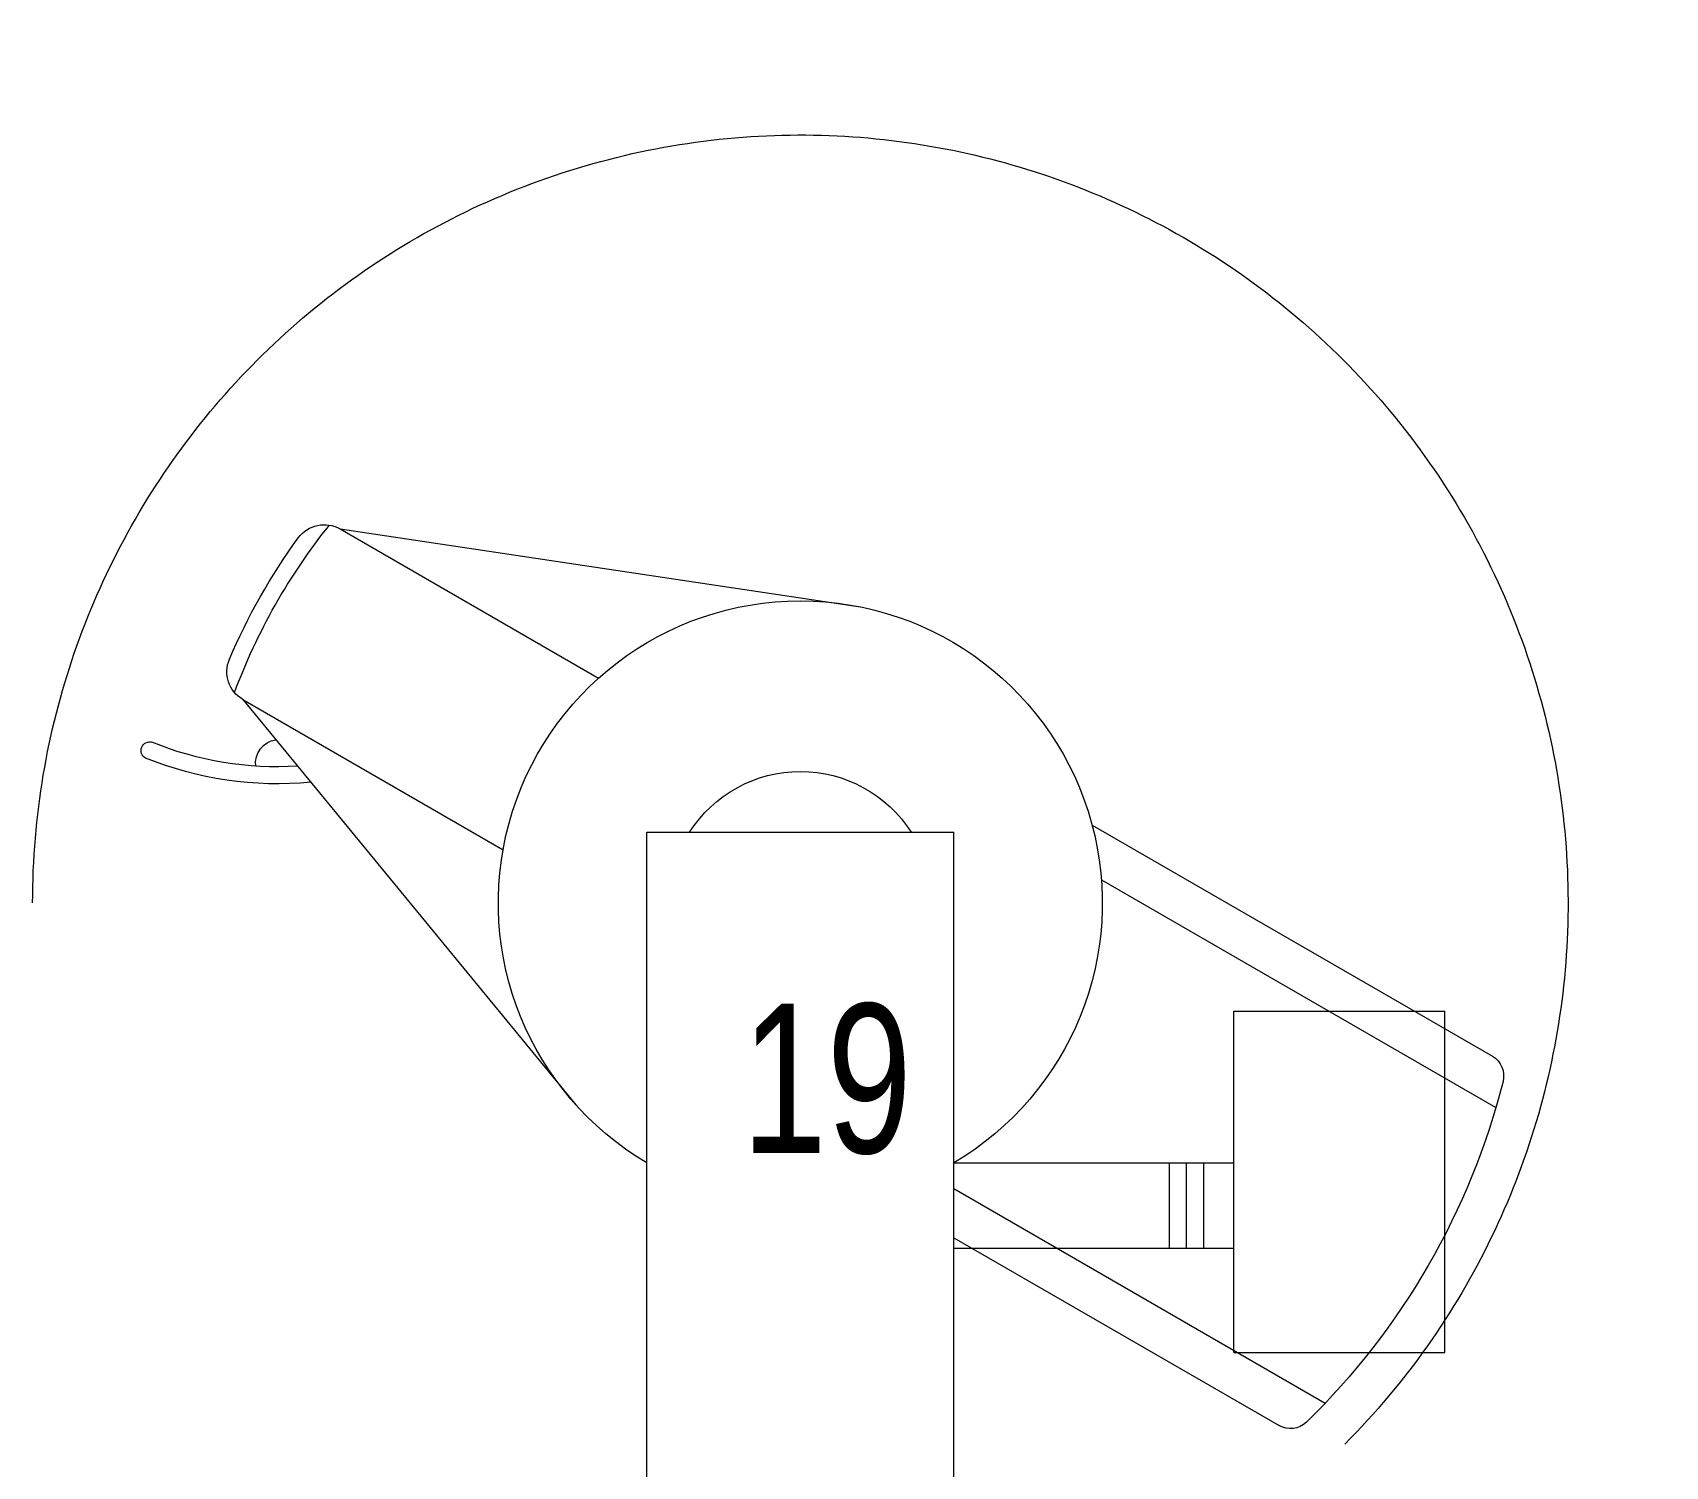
# Model space of a CAD drawing. Header units: millimetres. Extents: x -160614 to 59925, y -157025 to 0.
# Drawn here: x -51670 to -50713, y -103473 to -102633 of the extents above; entities that cross this region are included whole.
import ezdxf

# ---------------------------------------------------------------- set-up
doc = ezdxf.new("R2010")
doc.units = ezdxf.units.MM
doc.header["$LTSCALE"] = 8
doc.linetypes.add('HIDDEN', pattern=[9.525, 6.35, -3.175])
doc.layers.get('0').update_dxf_attribs({"color": 9, "lineweight": 5})
doc.layers.add('72_EGR_EQP_TAG', color=9, linetype='Continuous', lineweight=5)
doc.layers.add('LOADING', color=9, linetype='Continuous', lineweight=5)
doc.layers.get('0').off()
doc.layers.get('0').freeze()
doc.styles.add('X3G_ENTITY_257CFD', font='swisscl.ttf', dxfattribs={"height": 200})

# ---------------------------------------------------------------- blocks, each defined once
blk = doc.blocks.new('DE13269-P')
for p, q in [((0.58763, -0.06), (0.58763, -0.69133)), ((0.76763, -0.06), (0.76763, -0.69133)), ((0.76763, -0.4537), (0.95826, -0.34364)), ((0.76763, -0.48257), (0.98536, -0.35686)), ((0.35085, -0.76912), (0.54599, -0.53168)), ((0.85411, -0.66358), (1.08536, -0.53007)), ((0.84866, -0.6956), (1.08326, -0.56015)), ((0.35085, -0.76912), (0.50338, -0.68106)), ((0.58763, -0.69133), (0.76763, -0.69133)), ((0.40789, -0.86912), (0.55935, -0.78168)), ((0.40789, -0.86912), (0.71151, -0.82373))]:
    blk.add_line(p, q)
at = {"linetype": 'HIDDEN'}
for p, q in [((0.93177, -0.38652), (0.93177, -0.58652)), ((0.93177, -0.38652), (1.05548, -0.38652)), ((1.05548, -0.38652), (1.05548, -0.58652)), ((0.76763, -0.44759), (0.93177, -0.44759)), ((0.89408, -0.44759), (0.89408, -0.49759)), ((0.90408, -0.44759), (0.90408, -0.49759)), ((0.91408, -0.44759), (0.91408, -0.49759)), ((0.76763, -0.49759), (0.93177, -0.49759)), ((0.93177, -0.58652), (1.05548, -0.58652))]:
    blk.add_line(p, q, dxfattribs=at)
blk.add_arc((0.67763, -0.65), 0.45, 180, 44.81419, dxfattribs=at)
for centre, radius, start, end in [((0.96494, -0.35521), 0.01336, 45.73649, 120), ((0.67763, -0.65), 0.425, 14.26351, 45.73649), ((0.67763, -0.65), 0.177, 120.56228, 59.43772), ((1.07658, -0.54858), 0.01336, 300, 14.26351), ((0.67763, -0.65), 0.077, 212.46085, 327.53915), ((0.37103, -0.92446), 0.20471, 84.49999, 112.1634), ((0.29627, -0.73927), 0.00504, 119.39762, 284.92917), ((0.37103, -0.92446), 0.19471, 86.50245, 112.1634), ((0.37234, -0.73172), 0.01405, 173.61498, 261.14045), ((0.36024, -0.78538), 0.01877, 120, 203.0996), ((0.67763, -0.65), 0.35384, 200.37776, 218.73043), ((0.67763, -0.65), 0.36384, 203.0996, 216.00859), ((0.3985, -0.85286), 0.01877, 216.00859, 300)]:
    blk.add_arc(centre, radius, start, end)
blk = doc.blocks.new('XA15872-P')
blk.add_lwpolyline([(0, 0), (1, 0), (1, 0.05), (0, 0.05)], close=True)
blk = doc.blocks.new('D.131.54.60')
at = {"layer": 'LOADING'}
for name, p, xscale, yscale, zscale, rotation in [('XA15872-P', (10938.75, 4699.46, 0), 999.9999999999999, 999.9999999999999, 999.9999999999999, 231.4615886572387), ('DE13269-P', (11800.92, 3000.63), -1000, 1000, 1000, 270)]:
    blk.add_blockref(name, p, dxfattribs=dict(at, xscale=xscale, yscale=yscale, zscale=zscale, rotation=rotation))
blk = doc.blocks.new('1stF')
at = {"layer": 'LOADING', "color": 9, "rotation": 270}
blk.add_blockref('D.131.54.60', (-54898.04, -91991.7, 0), dxfattribs=at)
at = {"layer": '72_EGR_EQP_TAG', "color": 9, "insert": (-51204.29, -103201.76, 0), "char_height": 87.473, "attachment_point": 2, "style": 'X3G_ENTITY_257CFD'}
blk.add_mtext('19', dxfattribs=at)

msp = doc.modelspace()

# ---------------------------------------------------------------- block references
at = {"layer": '72_EGR_EQP_TAG'}
msp.add_blockref('1stF', (0, 0), dxfattribs=at)

doc.saveas('drawing.dxf')
